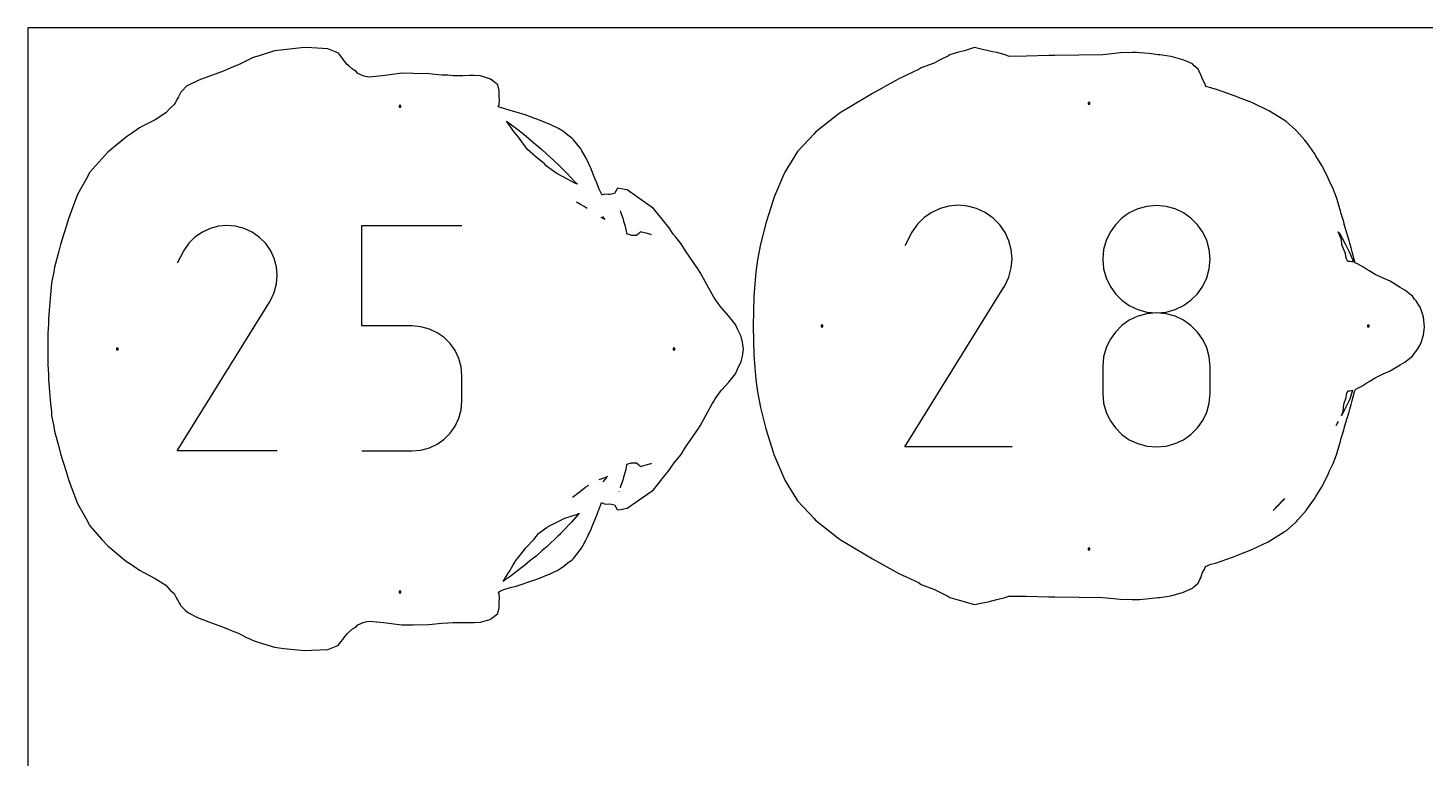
# Model space of a CAD drawing. Extents: x 0 to 90, y 0 to 90.
# Drawn here: x 0 to 46.66, y 65.61 to 90 of the extents above; entities that cross this region are included whole.
import ezdxf

# ---------------------------------------------------------------- set-up
doc = ezdxf.new("R2010")
doc.units = 0

msp = doc.modelspace()

# ---------------------------------------------------------------- linework, layer by layer
at = {"layer": 'annotation', "color": 1}
for p, q in [((18.459306, 84.101133), (18.321262, 84.17988)), ((18.576224, 84.032282), (18.459306, 84.101133)), ((18.674824, 83.964561), (18.576224, 84.032282)), ((30.760559, 84.046785), (30.465325, 83.967578)), ((31.065849, 84.07513), (30.760559, 84.046785)), ((31.374376, 84.050845), (31.065849, 84.07513)), ((31.679324, 83.972156), (31.374376, 84.050845)), ((37.365682, 84.036512), (37.062552, 83.953104)), ((37.687598, 84.065454), (37.365682, 84.036512)), ((38.009514, 84.036512), (37.687598, 84.065454)), ((37.687598, 84.065454), (37.687598, 84.065454)), ((38.312645, 83.953104), (38.009514, 84.036512)), ((19.236162, 83.618858), (19.148411, 83.668997)), ((19.188046, 83.696157), (19.208663, 83.669466)), ((19.208663, 83.669466), (19.230373, 83.64148)), ((19.230373, 83.64148), (19.264294, 83.603345)), ((19.264294, 83.603345), (19.236162, 83.618858)), ((19.80631, 83.847408), (19.792594, 83.888063)), ((19.878415, 83.635483), (19.80631, 83.847408)), ((19.884837, 83.613325), (19.878415, 83.635483)), ((19.906283, 83.538073), (19.884837, 83.613325)), ((19.953643, 83.361737), (19.906283, 83.538073)), ((29.932293, 83.663668), (29.70813, 83.442506)), ((30.186964, 83.839282), (29.932293, 83.663668)), ((30.465325, 83.967578), (30.186964, 83.839282)), ((31.973875, 83.837294), (31.679324, 83.972156)), ((32.237319, 83.650224), (31.973875, 83.837294)), ((31.973875, 83.837294), (31.973875, 83.837294)), ((32.457587, 83.42574), (32.237319, 83.650224)), ((36.533034, 83.643413), (36.31684, 83.427388)), ((36.783304, 83.820361), (36.533034, 83.643413)), ((37.062552, 83.953104), (36.783304, 83.820361)), ((38.591893, 83.820361), (38.312645, 83.953104)), ((38.842163, 83.643413), (38.591893, 83.820361)), ((39.058357, 83.427388), (38.842163, 83.643413)), ((5.825326, 83.180074), (5.587747, 83.016246)), ((6.085005, 83.29976), (5.825326, 83.180074)), ((6.360425, 83.37365), (6.085005, 83.29976)), ((6.645226, 83.400094), (6.360425, 83.37365)), ((6.933047, 83.377438), (6.645226, 83.400094)), ((7.217528, 83.304031), (6.933047, 83.377438)), ((7.492311, 83.17822), (7.217528, 83.304031)), ((7.738074, 83.003704), (7.492311, 83.17822)), ((7.492311, 83.17822), (7.492311, 83.17822)), ((11.150034, 80.046243), (11.150034, 83.400277)), ((11.150034, 83.400277), (14.495094, 83.400277)), ((19.97482, 83.282144), (19.953643, 83.361737)), ((20.004276, 83.150498), (19.97482, 83.282144)), ((20.009646, 83.126613), (20.004276, 83.150498)), ((20.011777, 83.118316), (20.009646, 83.126613)), ((20.012989, 83.112468), (20.011777, 83.118316)), ((20.077165, 83.094977), (20.012989, 83.112468)), ((20.135424, 83.078861), (20.077165, 83.094977)), ((20.16224, 83.070188), (20.135424, 83.078861)), ((20.290347, 83.068989), (20.16224, 83.070188)), ((20.326026, 83.067106), (20.290347, 83.068989)), ((20.39838, 83.135568), (20.326026, 83.067106)), ((20.455477, 83.191045), (20.39838, 83.135568)), ((20.495071, 83.182055), (20.455477, 83.191045)), ((20.650351, 83.139178), (20.495071, 83.182055)), ((20.774149, 83.106209), (20.650351, 83.139178)), ((20.824418, 83.088545), (20.774149, 83.106209)), ((20.827677, 83.086012), (20.824418, 83.088545)), ((29.521293, 83.177568), (29.285857, 82.725937)), ((29.70813, 83.442506), (29.521293, 83.177568)), ((32.63272, 83.170723), (32.457587, 83.42574)), ((32.76076, 82.892054), (32.63272, 83.170723)), ((36.139817, 83.177418), (36.007062, 82.898632)), ((36.31684, 83.427388), (36.139817, 83.177418)), ((39.23538, 83.177418), (39.058357, 83.427388)), ((39.368135, 82.898632), (39.23538, 83.177418)), ((5.378629, 82.809927), (5.204331, 82.56277)), ((5.587747, 83.016246), (5.378629, 82.809927)), ((7.943559, 82.794287), (7.738074, 83.003704)), ((8.106938, 82.556385), (7.943559, 82.794287)), ((32.839747, 82.596611), (32.76076, 82.892054)), ((32.867724, 82.291276), (32.839747, 82.596611)), ((35.923672, 82.596159), (35.894743, 82.27513)), ((36.007062, 82.898632), (35.923672, 82.596159)), ((39.451525, 82.596159), (39.368135, 82.898632)), ((39.480454, 82.27513), (39.451525, 82.596159)), ((5.204331, 82.56277), (4.984696, 82.141449)), ((8.226384, 82.296418), (8.106938, 82.556385)), ((8.300071, 82.020804), (8.226384, 82.296418)), ((32.842732, 81.982927), (32.867724, 82.291276)), ((35.894743, 82.27513), (35.894743, 82.27513)), ((35.894743, 82.27513), (35.923689, 81.952594)), ((39.451508, 81.952594), (39.480454, 82.27513)), ((39.480454, 82.27513), (39.480454, 82.27513)), ((8.32617, 81.735961), (8.300071, 82.020804)), ((8.302856, 81.448307), (8.32617, 81.735961)), ((32.626007, 81.384712), (32.762813, 81.678446)), ((32.762813, 81.678446), (32.842732, 81.982927)), ((35.923689, 81.952594), (36.007121, 81.648947)), ((39.368076, 81.648947), (39.451508, 81.952594)), ((8.2283, 81.16426), (8.302856, 81.448307)), ((29.280794, 76.001588), (32.594109, 81.3356)), ((32.594109, 81.3356), (32.59807, 81.340501)), ((32.594109, 81.3356), (32.594109, 81.3356)), ((32.59807, 81.340501), (32.601868, 81.345444)), ((32.601868, 81.345444), (32.605529, 81.35047)), ((32.605529, 81.35047), (32.609078, 81.355622)), ((32.609078, 81.355622), (32.612538, 81.36094)), ((32.612538, 81.36094), (32.615937, 81.366466)), ((32.615937, 81.366466), (32.619298, 81.372243)), ((32.619298, 81.372243), (32.622646, 81.378311)), ((32.622646, 81.378311), (32.626007, 81.384712)), ((32.626007, 81.384712), (32.626007, 81.384712)), ((36.007121, 81.648947), (36.13993, 81.369279)), ((36.13993, 81.369279), (36.317007, 81.118677)), ((39.05819, 81.118677), (39.235267, 81.369279)), ((39.235267, 81.369279), (39.368076, 81.648947)), ((4.979973, 75.868398), (8.070918, 80.844424)), ((8.070918, 80.844424), (8.074613, 80.848996)), ((8.070918, 80.844424), (8.070918, 80.844424)), ((8.074613, 80.848996), (8.078157, 80.853607)), ((8.078157, 80.853607), (8.081572, 80.858296)), ((8.081572, 80.858296), (8.084882, 80.863102)), ((8.084882, 80.863102), (8.088111, 80.868063)), ((8.088111, 80.868063), (8.091281, 80.873219)), ((8.091281, 80.873219), (8.094416, 80.878607)), ((8.094416, 80.878607), (8.09754, 80.884268)), ((8.09754, 80.884268), (8.100675, 80.89024)), ((8.100675, 80.89024), (8.2283, 81.16426)), ((8.100675, 80.89024), (8.100675, 80.89024)), ((36.317007, 81.118677), (36.533243, 80.902229)), ((36.533243, 80.902229), (36.783529, 80.725023)), ((36.783529, 80.725023), (37.062756, 80.592148)), ((38.312441, 80.592148), (38.591668, 80.725023)), ((38.591668, 80.725023), (38.841954, 80.902229)), ((38.841954, 80.902229), (39.05819, 81.118677)), ((37.062552, 80.367342), (36.783304, 80.234481)), ((37.365682, 80.450794), (37.062552, 80.367342)), ((37.062756, 80.592148), (37.365816, 80.508692)), ((37.687598, 80.479743), (37.365682, 80.450794)), ((37.365816, 80.508692), (37.687598, 80.479743)), ((37.687598, 80.479743), (38.009381, 80.508692)), ((38.009514, 80.450811), (37.687598, 80.479743)), ((37.687598, 80.479743), (37.687598, 80.479743)), ((37.687598, 80.479743), (37.687598, 80.479743)), ((38.009381, 80.508692), (38.312441, 80.592148)), ((38.312645, 80.367401), (38.009514, 80.450811)), ((38.591893, 80.234593), (38.312645, 80.367401)), ((12.822564, 80.046243), (11.150034, 80.046243)), ((13.122875, 80.019398), (12.822564, 80.046243)), ((13.405661, 79.941977), (13.122875, 80.019398)), ((13.666168, 79.818648), (13.405661, 79.941977)), ((13.899641, 79.654081), (13.666168, 79.818648)), ((36.31684, 79.840895), (36.139817, 79.590356)), ((36.533034, 80.057301), (36.31684, 79.840895)), ((36.783304, 80.234481), (36.533034, 80.057301)), ((38.842163, 80.057468), (38.591893, 80.234593)), ((39.058357, 79.841104), (38.842163, 80.057468)), ((39.23538, 79.590581), (39.058357, 79.841104)), ((14.101325, 79.452944), (13.899641, 79.654081)), ((14.266468, 79.219905), (14.101325, 79.452944)), ((36.139817, 79.590356), (36.007062, 79.310776)), ((39.368135, 79.31098), (39.23538, 79.590581)), ((14.390313, 78.959635), (14.266468, 79.219905)), ((14.468106, 78.676802), (14.390313, 78.959635)), ((35.923672, 79.007247), (35.894743, 78.684862)), ((36.007062, 79.310776), (35.923672, 79.007247)), ((39.451525, 79.00738), (39.368135, 79.31098)), ((39.480454, 78.684862), (39.451525, 79.00738)), ((14.495094, 78.376074), (14.468106, 78.676802)), ((35.894743, 78.684862), (35.894743, 77.791725)), ((39.480454, 77.791725), (39.480454, 78.684862)), ((39.480454, 78.684862), (39.480454, 78.684862)), ((14.495094, 77.542879), (14.495094, 78.376074)), ((14.495094, 78.376074), (14.495094, 78.376074)), ((14.468091, 77.242006), (14.495094, 77.542879)), ((35.894743, 77.791725), (35.894743, 77.791725)), ((35.894743, 77.791725), (35.923689, 77.469362)), ((35.923689, 77.469362), (36.007121, 77.166181)), ((39.368076, 77.166181), (39.451508, 77.469362)), ((39.451508, 77.469362), (39.480454, 77.791725)), ((14.390258, 76.958782), (14.468091, 77.242006)), ((36.007121, 77.166181), (36.13993, 76.887186)), ((39.235267, 76.887186), (39.368076, 77.166181)), ((14.10117, 76.464237), (14.266363, 76.697946)), ((14.266363, 76.697946), (14.390258, 76.958782)), ((36.13993, 76.887186), (36.317007, 76.637383)), ((36.317007, 76.637383), (36.533243, 76.421775)), ((38.841954, 76.421775), (39.05819, 76.637383)), ((39.05819, 76.637383), (39.235267, 76.887186)), ((13.40547, 75.973262), (13.665958, 76.097156)), ((13.665958, 76.097156), (13.899446, 76.262394)), ((13.899446, 76.262394), (14.10117, 76.464237)), ((36.533243, 76.421775), (36.783529, 76.245369)), ((36.783529, 76.245369), (37.062756, 76.113167)), ((37.062756, 76.113167), (37.365816, 76.030176)), ((38.009381, 76.030176), (38.312441, 76.113167)), ((38.312441, 76.113167), (38.591668, 76.245369)), ((38.591668, 76.245369), (38.841954, 76.421775)), ((8.325033, 75.868398), (4.979973, 75.868398)), ((11.150034, 75.86846), (12.822564, 75.86846)), ((12.822564, 75.86846), (13.12275, 75.89545)), ((12.822564, 75.86846), (12.822564, 75.86846)), ((13.12275, 75.89545), (13.40547, 75.973262)), ((32.866506, 76.001588), (29.280794, 76.001588)), ((37.365816, 76.030176), (37.687598, 76.001401)), ((37.687598, 76.001401), (38.009381, 76.030176)), ((37.687598, 76.001401), (37.687598, 76.001401)), ((19.906215, 75.004037), (19.953665, 75.18059)), ((19.953665, 75.18059), (19.97492, 75.26049)), ((19.97492, 75.26049), (20.004097, 75.391057)), ((20.004097, 75.391057), (20.011244, 75.423314)), ((20.011244, 75.423314), (20.012709, 75.429794)), ((20.012709, 75.429794), (20.032642, 75.435473)), ((20.032642, 75.435473), (20.076712, 75.447503)), ((20.076712, 75.447503), (20.136593, 75.46417)), ((20.136593, 75.46417), (20.162031, 75.472095)), ((20.162031, 75.472095), (20.195488, 75.473842)), ((20.195488, 75.473842), (20.325863, 75.475233)), ((20.325863, 75.475233), (20.398146, 75.406854)), ((20.398146, 75.406854), (20.45538, 75.351285)), ((20.45538, 75.351285), (20.495046, 75.360282)), ((20.495046, 75.360282), (20.650711, 75.403235)), ((20.650711, 75.403235), (20.774269, 75.436094)), ((20.774269, 75.436094), (20.824338, 75.453719)), ((20.824338, 75.453719), (20.827719, 75.456345)), ((18.514912, 74.564973), (18.632452, 74.664813)), ((18.632452, 74.664813), (18.729407, 74.725632)), ((19.082866, 74.90962), (19.301521, 74.991678)), ((19.306137, 74.968052), (19.198306, 74.832977)), ((19.301521, 74.991678), (19.310953, 74.994765)), ((19.314753, 74.978766), (19.306137, 74.968052)), ((19.310953, 74.994765), (19.355074, 75.030741)), ((19.32321, 74.989573), (19.314753, 74.978766)), ((19.355074, 75.030741), (19.32321, 74.989573)), ((19.788301, 74.641476), (19.806414, 74.695249)), ((19.806414, 74.695249), (19.878485, 74.907038)), ((19.878485, 74.907038), (19.884872, 74.929107)), ((19.884872, 74.929107), (19.906215, 75.004037)), ((18.187798, 74.322788), (18.218679, 74.34541)), ((18.218679, 74.34541), (18.514912, 74.564973)), ((19.742816, 74.51732), (19.745092, 74.522886))]:
    msp.add_line(p, q, dxfattribs=at)
at = {"layer": 'boundary', "color": 5}
for p, q in [((8.230746, 89.232978), (7.718222, 89.071535)), ((8.545998, 89.268094), (8.230746, 89.232978)), ((9.222954, 89.34125), (8.545998, 89.268094)), ((9.481176, 89.334076), (9.222954, 89.34125)), ((10.020696, 89.302356), (9.481176, 89.334076)), ((10.29445, 89.193349), (10.020696, 89.302356)), ((10.368417, 89.159899), (10.29445, 89.193349)), ((10.40773, 89.109316), (10.368417, 89.159899)), ((31.080954, 89.190026), (30.786667, 89.10255)), ((31.281265, 89.239849), (31.080954, 89.190026)), ((31.616076, 89.34125), (31.281265, 89.239849)), ((31.88168, 89.279529), (31.616076, 89.34125)), ((32.217767, 89.204185), (31.88168, 89.279529)), ((32.35621, 89.175285), (32.217767, 89.204185)), ((32.635451, 89.103762), (32.35621, 89.175285)), ((36.49188, 89.164834), (35.893406, 89.103814)), ((36.880029, 89.174108), (36.49188, 89.164834)), ((37.028395, 89.175733), (36.880029, 89.174108)), ((37.120324, 89.173497), (37.028395, 89.175733)), ((37.441961, 89.141639), (37.120324, 89.173497)), ((37.751649, 89.106782), (37.441961, 89.141639)), ((6.881156, 88.707034), (6.550298, 88.570907)), ((7.026665, 88.765796), (6.881156, 88.707034)), ((7.276597, 88.891185), (7.026665, 88.765796)), ((7.433414, 88.966245), (7.276597, 88.891185)), ((7.521826, 89.007415), (7.433414, 88.966245)), ((7.718222, 89.071535), (7.521826, 89.007415)), ((10.512691, 88.969842), (10.40773, 89.109316)), ((10.565251, 88.902372), (10.512691, 88.969842)), ((10.657887, 88.779624), (10.565251, 88.902372)), ((10.72756, 88.721018), (10.657887, 88.779624)), ((10.834187, 88.617587), (10.72756, 88.721018)), ((29.832801, 88.666123), (29.766043, 88.62233)), ((30.109887, 88.77209), (29.832801, 88.666123)), ((30.282844, 88.833385), (30.109887, 88.77209)), ((30.442837, 88.920264), (30.282844, 88.833385)), ((30.740917, 89.072648), (30.442837, 88.920264)), ((30.786667, 89.10255), (30.740917, 89.072648)), ((32.769687, 89.047217), (32.635451, 89.103762)), ((33.349979, 89.061687), (32.769687, 89.047217)), ((34.095142, 89.080573), (33.349979, 89.061687)), ((34.198811, 89.08345), (34.095142, 89.080573)), ((34.291308, 89.082941), (34.198811, 89.08345)), ((35.893406, 89.103814), (34.291308, 89.082941)), ((37.802974, 89.103499), (37.751649, 89.106782)), ((37.876027, 89.093128), (37.802974, 89.103499)), ((38.164868, 89.045363), (37.876027, 89.093128)), ((38.253335, 89.02359), (38.164868, 89.045363)), ((38.574721, 88.935103), (38.253335, 89.02359)), ((38.660015, 88.896899), (38.574721, 88.935103)), ((38.88827, 88.797519), (38.660015, 88.896899)), ((38.94594, 88.73886), (38.88827, 88.797519)), ((39.077024, 88.621355), (38.94594, 88.73886)), ((5.702756, 88.251939), (5.360462, 88.08267)), ((6.093415, 88.400275), (5.702756, 88.251939)), ((6.16798, 88.427354), (6.093415, 88.400275)), ((6.550298, 88.570907), (6.16798, 88.427354)), ((10.94873, 88.558055), (10.834187, 88.617587)), ((11.019171, 88.478868), (10.94873, 88.558055)), ((11.19167, 88.403626), (11.019171, 88.478868)), ((11.278916, 88.38044), (11.19167, 88.403626)), ((11.410597, 88.359667), (11.278916, 88.38044)), ((11.926151, 88.410971), (11.410597, 88.359667)), ((12.487663, 88.48746), (11.926151, 88.410971)), ((12.869066, 88.47814), (12.487663, 88.48746)), ((13.39039, 88.468347), (12.869066, 88.47814)), ((13.82361, 88.425688), (13.39039, 88.468347)), ((14.026889, 88.417116), (13.82361, 88.425688)), ((14.205842, 88.402421), (14.026889, 88.417116)), ((14.452232, 88.399945), (14.205842, 88.402421)), ((14.520517, 88.403084), (14.452232, 88.399945)), ((14.748585, 88.409258), (14.520517, 88.403084)), ((14.903425, 88.407233), (14.748585, 88.409258)), ((15.10951, 88.397202), (14.903425, 88.407233)), ((15.446816, 88.292954), (15.10951, 88.397202)), ((15.524792, 88.232537), (15.446816, 88.292954)), ((15.690241, 88.103331), (15.524792, 88.232537)), ((28.984314, 88.245851), (28.201299, 87.808528)), ((29.059168, 88.291161), (28.984314, 88.245851)), ((29.766043, 88.62233), (29.059168, 88.291161)), ((39.139923, 88.500335), (39.077024, 88.621355)), ((39.182357, 88.411389), (39.139923, 88.500335)), ((39.224704, 88.284324), (39.182357, 88.411389)), ((39.312315, 88.119288), (39.224704, 88.284324)), ((5.107095, 87.851926), (5.026311, 87.696994)), ((5.149457, 87.893802), (5.107095, 87.851926)), ((5.300506, 88.051362), (5.149457, 87.893802)), ((5.360462, 88.08267), (5.300506, 88.051362)), ((15.737157, 87.909716), (15.690241, 88.103331)), ((15.743019, 87.704861), (15.737157, 87.909716)), ((28.201299, 87.808528), (27.352528, 87.301476)), ((39.340164, 88.040995), (39.312315, 88.119288)), ((39.50945, 87.995104), (39.340164, 88.040995)), ((39.605048, 87.969298), (39.50945, 87.995104)), ((39.663015, 87.952131), (39.605048, 87.969298)), ((40.265078, 87.744993), (39.663015, 87.952131)), ((40.513612, 87.647413), (40.265078, 87.744993)), ((4.749429, 87.318955), (4.604974, 87.160579)), ((4.885353, 87.437805), (4.749429, 87.318955)), ((4.921343, 87.500996), (4.885353, 87.437805)), ((4.996647, 87.644732), (4.921343, 87.500996)), ((5.026311, 87.696994), (4.996647, 87.644732)), ((15.703812, 87.365839), (15.737936, 87.446719)), ((15.779122, 87.342078), (15.703812, 87.365839)), ((15.737936, 87.446719), (15.747166, 87.580212)), ((15.747166, 87.580212), (15.743019, 87.704861)), ((15.930765, 87.294364), (15.779122, 87.342078)), ((16.104772, 87.244724), (15.930765, 87.294364)), ((27.352528, 87.301476), (27.163911, 87.188127)), ((40.869903, 87.504483), (40.513612, 87.647413)), ((41.460733, 87.221166), (40.869903, 87.504483)), ((4.251232, 86.934977), (3.845578, 86.724699)), ((4.604974, 87.160579), (4.251232, 86.934977)), ((16.185947, 87.221285), (16.104772, 87.244724)), ((16.305551, 87.18608), (16.185947, 87.221285)), ((16.60218, 87.092691), (16.305551, 87.18608)), ((16.90042, 86.990946), (16.60218, 87.092691)), ((17.032674, 86.946281), (16.90042, 86.990946)), ((17.461495, 86.76682), (17.032674, 86.946281)), ((27.048476, 87.106982), (26.305959, 86.520235)), ((27.095981, 87.14648), (27.048476, 87.106982)), ((27.163911, 87.188127), (27.095981, 87.14648)), ((41.958387, 86.914744), (41.460733, 87.221166)), ((42.019897, 86.875111), (41.958387, 86.914744)), ((42.329313, 86.597236), (42.019897, 86.875111)), ((3.287794, 86.363339), (3.097187, 86.2074)), ((3.46164, 86.469972), (3.287794, 86.363339)), ((3.729696, 86.660504), (3.46164, 86.469972)), ((3.845578, 86.724699), (3.729696, 86.660504)), ((17.721577, 86.639616), (17.461495, 86.76682)), ((17.861861, 86.55078), (17.721577, 86.639616)), ((18.075069, 86.384758), (17.861861, 86.55078)), ((18.17838, 86.308543), (18.075069, 86.384758)), ((26.255265, 86.464332), (25.702286, 85.873932)), ((26.305959, 86.520235), (26.255265, 86.464332)), ((42.37413, 86.556542), (42.329313, 86.597236)), ((42.644421, 86.251382), (42.37413, 86.556542)), ((3.097187, 86.2074), (2.666283, 85.844737)), ((18.223096, 86.266135), (18.17838, 86.308543)), ((18.462029, 85.961158), (18.223096, 86.266135)), ((18.496297, 85.89976), (18.462029, 85.961158)), ((18.527657, 85.843983), (18.496297, 85.89976)), ((25.702286, 85.873932), (25.280082, 85.183459)), ((42.690013, 86.197933), (42.644421, 86.251382)), ((42.733546, 86.13427), (42.690013, 86.197933)), ((42.968377, 85.810033), (42.733546, 86.13427)), ((2.471616, 85.626981), (2.065223, 85.179773)), ((2.666283, 85.844737), (2.471616, 85.626981)), ((18.64056, 85.645469), (18.527657, 85.843983)), ((18.808053, 85.290673), (18.64056, 85.645469)), ((43.013408, 85.730771), (42.968377, 85.810033)), ((43.214706, 85.402721), (43.013408, 85.730771)), ((43.378188, 85.08287), (43.214706, 85.402721)), ((1.944035, 84.946523), (1.656871, 84.432733)), ((2.065223, 85.179773), (1.944035, 84.946523)), ((18.89346, 85.085781), (18.808053, 85.290673)), ((18.948921, 84.947294), (18.89346, 85.085781)), ((18.998538, 84.821091), (18.948921, 84.947294)), ((25.251603, 85.132449), (24.932395, 84.379483)), ((25.280082, 85.183459), (25.251603, 85.132449)), ((43.427135, 84.984728), (43.378188, 85.08287)), ((43.462067, 84.898947), (43.427135, 84.984728)), ((19.056793, 84.665845), (18.998538, 84.821091)), ((19.076277, 84.613537), (19.056793, 84.665845)), ((19.17519, 84.409721), (19.076277, 84.613537)), ((19.591734, 84.470297), (19.431935, 84.43615)), ((19.686433, 84.644857), (19.591734, 84.470297)), ((19.92941, 84.606137), (19.686433, 84.644857)), ((20.015107, 84.587455), (19.92941, 84.606137)), ((20.701967, 84.101037), (20.015107, 84.587455)), ((43.592067, 84.629636), (43.462067, 84.898947)), ((43.703149, 84.339955), (43.592067, 84.629636)), ((1.656871, 84.432733), (1.442669, 83.868012)), ((19.257298, 84.445842), (19.17519, 84.409721)), ((19.373325, 84.439425), (19.257298, 84.445842)), ((19.431935, 84.43615), (19.373325, 84.439425)), ((20.891514, 83.972575), (20.701967, 84.101037)), ((24.899055, 84.283633), (24.653537, 83.510681)), ((24.932395, 84.379483), (24.899055, 84.283633)), ((43.726029, 84.263476), (43.703149, 84.339955)), ((43.81731, 83.959917), (43.726029, 84.263476)), ((1.359186, 83.623036), (1.278514, 83.361371)), ((1.442669, 83.868012), (1.359186, 83.623036)), ((21.222054, 83.550428), (20.891514, 83.972575)), ((21.413254, 83.319741), (21.222054, 83.550428)), ((43.833814, 83.891443), (43.81731, 83.959917)), ((43.850291, 83.820604), (43.833814, 83.891443)), ((43.942676, 83.517524), (43.850291, 83.820604)), ((1.278514, 83.361371), (1.09085, 82.77047)), ((21.548156, 83.115853), (21.413254, 83.319741)), ((21.633975, 83.007016), (21.548156, 83.115853)), ((24.653537, 83.510681), (24.470626, 82.780865)), ((43.95982, 83.442547), (43.942676, 83.517524)), ((44.052755, 83.146004), (43.95982, 83.442547)), ((44.070385, 83.081278), (44.052755, 83.146004)), ((44.127807, 82.902), (44.070385, 83.081278)), ((1.09085, 82.77047), (1.029054, 82.538578)), ((21.811938, 82.792705), (21.633975, 83.007016)), ((21.965014, 82.550119), (21.811938, 82.792705)), ((24.470626, 82.780865), (24.36743, 82.256681)), ((44.151527, 82.812472), (44.127807, 82.902)), ((44.190555, 82.654097), (44.151527, 82.812472)), ((44.2257, 82.521297), (44.190555, 82.654097)), ((1.029054, 82.538578), (0.88931, 82.013163)), ((22.391853, 81.92272), (21.965014, 82.550119)), ((24.36743, 82.256681), (24.312368, 81.844434)), ((44.259068, 82.401048), (44.2257, 82.521297)), ((44.283123, 82.313888), (44.259068, 82.401048)), ((44.330843, 82.145346), (44.283123, 82.313888)), ((44.381865, 82.127116), (44.330843, 82.145346)), ((44.505082, 82.064192), (44.381865, 82.127116)), ((0.861952, 81.855197), (0.791892, 81.489297)), ((0.88931, 82.013163), (0.861952, 81.855197)), ((22.446582, 81.829668), (22.391853, 81.92272)), ((22.850911, 81.10103), (22.446582, 81.829668)), ((24.312368, 81.844434), (24.273809, 81.450356)), ((44.585183, 82.021451), (44.505082, 82.064192)), ((44.71227, 81.935215), (44.585183, 82.021451)), ((44.797567, 81.88334), (44.71227, 81.935215)), ((44.991751, 81.76755), (44.797567, 81.88334)), ((45.260988, 81.637672), (44.991751, 81.76755)), ((0.760513, 81.208951), (0.750903, 81.087026)), ((0.791892, 81.489297), (0.760513, 81.208951)), ((24.273809, 81.450356), (24.247207, 81.03325)), ((45.492262, 81.535067), (45.260988, 81.637672)), ((45.825085, 81.333068), (45.492262, 81.535067)), ((45.985043, 81.242773), (45.825085, 81.333068)), ((46.043441, 81.200644), (45.985043, 81.242773)), ((46.194658, 81.077047), (46.043441, 81.200644)), ((0.742012, 80.964298), (0.718432, 80.694285)), ((0.750903, 81.087026), (0.742012, 80.964298)), ((22.897285, 81.028733), (22.850911, 81.10103)), ((22.95398, 80.93774), (22.897285, 81.028733)), ((23.123205, 80.702831), (22.95398, 80.93774)), ((24.247207, 81.03325), (24.228022, 80.551953)), ((46.23778, 81.03822), (46.194658, 81.077047)), ((46.309943, 80.93765), (46.23778, 81.03822)), ((46.359733, 80.880714), (46.309943, 80.93765)), ((46.428805, 80.773971), (46.359733, 80.880714)), ((46.495396, 80.666795), (46.428805, 80.773971)), ((0.692021, 80.273886), (0.683703, 80.114382)), ((0.709969, 80.559086), (0.692021, 80.273886)), ((0.718432, 80.694285), (0.709969, 80.559086)), ((23.177265, 80.637315), (23.123205, 80.702831)), ((23.411551, 80.375517), (23.177265, 80.637315)), ((23.636127, 80.097031), (23.411551, 80.375517)), ((24.228022, 80.551953), (24.220277, 80.038558)), ((46.533476, 80.587148), (46.495396, 80.666795)), ((46.590975, 80.410885), (46.533476, 80.587148)), ((46.606195, 80.339141), (46.590975, 80.410885)), ((46.642793, 80.020286), (46.606195, 80.339141)), ((0.683703, 80.114382), (0.669251, 79.788743)), ((23.700744, 79.938855), (23.636127, 80.097031)), ((23.824233, 79.687062), (23.700744, 79.938855)), ((24.220277, 80.038558), (24.227354, 79.560524)), ((46.606226, 79.73805), (46.642793, 80.020286)), ((0.665096, 79.615566), (0.65875, 79.271184)), ((0.669251, 79.788743), (0.665096, 79.615566)), ((23.860098, 79.503145), (23.824233, 79.687062)), ((23.902777, 79.271192), (23.860098, 79.503145)), ((24.227354, 79.560524), (24.245758, 79.075841)), ((46.428894, 79.303215), (46.495467, 79.410399)), ((46.495467, 79.410399), (46.533532, 79.490046)), ((46.533532, 79.490046), (46.591019, 79.666351)), ((46.591019, 79.666351), (46.606226, 79.73805)), ((0.65875, 79.271184), (0.665095, 78.926811)), ((0.665095, 78.926811), (0.669248, 78.753634)), ((23.824259, 78.855318), (23.860115, 79.039244)), ((23.860115, 79.039244), (23.902777, 79.271192)), ((24.245758, 79.075841), (24.27213, 78.65292)), ((45.985129, 78.834324), (46.043499, 78.876441)), ((46.043499, 78.876441), (46.194776, 79.000107)), ((46.194776, 79.000107), (46.237862, 79.038915)), ((46.237862, 79.038915), (46.31005, 79.139542)), ((46.31005, 79.139542), (46.359807, 79.196447)), ((46.359807, 79.196447), (46.428894, 79.303215)), ((0.669248, 78.753634), (0.683699, 78.428008)), ((0.683699, 78.428008), (0.692017, 78.2685)), ((23.411598, 78.166842), (23.636174, 78.445339)), ((23.636174, 78.445339), (23.700787, 78.603524)), ((23.700787, 78.603524), (23.824259, 78.855318)), ((24.27213, 78.65292), (24.310315, 78.255802)), ((44.991827, 78.309543), (45.261183, 78.439464)), ((45.261183, 78.439464), (45.492307, 78.541997)), ((45.492307, 78.541997), (45.825342, 78.744126)), ((45.825342, 78.744126), (45.985129, 78.834324)), ((0.692017, 78.2685), (0.709961, 77.983308)), ((0.709961, 77.983308), (0.718424, 77.84811)), ((23.177334, 77.905075), (23.411598, 78.166842)), ((24.310315, 78.255802), (24.364837, 77.843337)), ((44.313956, 77.888135), (44.381873, 77.949931)), ((44.381873, 77.949931), (44.505132, 78.012891)), ((44.505132, 78.012891), (44.58541, 78.055723)), ((44.58541, 78.055723), (44.712402, 78.141906)), ((44.712402, 78.141906), (44.7978, 78.193842)), ((44.7978, 78.193842), (44.991827, 78.309543)), ((0.718424, 77.84811), (0.742002, 77.578099)), ((0.742002, 77.578099), (0.750894, 77.45537)), ((22.85096, 77.441336), (22.897332, 77.513626)), ((22.897332, 77.513626), (22.954025, 77.604616)), ((22.954025, 77.604616), (23.123275, 77.839553)), ((23.123275, 77.839553), (23.177334, 77.905075)), ((24.364837, 77.843337), (24.465054, 77.325208)), ((44.190594, 77.423065), (44.225676, 77.555633)), ((44.225676, 77.555633), (44.2591, 77.676101)), ((44.2591, 77.676101), (44.313956, 77.888135)), ((0.750894, 77.45537), (0.782282, 77.174514)), ((0.782282, 77.174514), (0.791881, 77.053081)), ((0.791881, 77.053081), (0.861941, 76.687158)), ((22.446605, 76.712662), (22.85096, 77.441336)), ((24.465054, 77.325208), (24.642603, 76.607459)), ((44.052784, 76.931176), (44.070461, 76.99607)), ((44.070461, 76.99607), (44.127843, 77.175219)), ((44.127843, 77.175219), (44.151592, 77.264857)), ((44.151592, 77.264857), (44.190594, 77.423065)), ((0.861941, 76.687158), (0.889298, 76.529185)), ((0.889298, 76.529185), (1.029037, 76.003774)), ((21.965057, 75.992233), (22.391896, 76.619644)), ((22.391896, 76.619644), (22.446605, 76.712662)), ((24.642603, 76.607459), (24.899032, 75.793479)), ((43.850349, 76.256719), (43.94269, 76.559622)), ((43.94269, 76.559622), (43.959896, 76.634858)), ((43.959896, 76.634858), (44.052784, 76.931176)), ((43.726037, 75.813641), (43.817274, 76.117014)), ((43.817274, 76.117014), (43.833825, 76.185681)), ((43.833825, 76.185681), (43.850349, 76.256719)), ((1.029037, 76.003774), (1.090834, 75.771875)), ((1.090834, 75.771875), (1.278498, 75.180974)), ((21.634019, 75.535339), (21.811982, 75.74965)), ((21.811982, 75.74965), (21.965057, 75.992233)), ((24.899032, 75.793479), (24.914527, 75.744676)), ((24.914527, 75.744676), (25.251587, 74.944629)), ((43.592095, 75.447497), (43.703119, 75.737035)), ((43.703119, 75.737035), (43.726037, 75.813641)), ((1.278498, 75.180974), (1.359172, 74.919299)), ((21.22209, 74.991924), (21.413307, 75.222631)), ((21.413307, 75.222631), (21.548201, 75.426509)), ((21.548201, 75.426509), (21.634019, 75.535339)), ((43.427165, 75.092404), (43.462128, 75.178271)), ((43.462128, 75.178271), (43.592095, 75.447497)), ((1.359172, 74.919299), (1.442655, 74.674318)), ((1.442655, 74.674318), (1.656855, 74.109599)), ((20.891515, 74.569725), (21.22209, 74.991924)), ((25.251587, 74.944629), (25.28008, 74.893593)), ((25.28008, 74.893593), (25.702266, 74.20314)), ((43.013529, 74.3465), (43.21473, 74.674414)), ((43.21473, 74.674414), (43.378168, 74.994165)), ((43.378168, 74.994165), (43.427165, 75.092404)), ((20.014992, 73.954801), (20.701992, 74.441288)), ((20.701992, 74.441288), (20.891515, 74.569725)), ((25.702266, 74.20314), (26.255225, 73.612754)), ((42.73367, 73.942976), (42.968417, 74.267096)), ((42.968417, 74.267096), (43.013529, 74.3465)), ((1.656855, 74.109599), (1.94401, 73.595811)), ((18.99862, 73.721427), (19.05649, 73.875768)), ((19.05649, 73.875768), (19.076267, 73.929061)), ((19.076267, 73.929061), (19.154371, 74.141949)), ((19.154371, 74.141949), (19.204461, 74.119148)), ((19.204461, 74.119148), (19.274959, 74.094584)), ((19.274959, 74.094584), (19.431661, 74.106187)), ((19.431661, 74.106187), (19.591557, 74.072134)), ((19.591557, 74.072134), (19.674382, 73.916947)), ((19.674382, 73.916947), (19.729705, 73.906602)), ((19.729705, 73.906602), (20.014992, 73.954801)), ((42.415715, 73.569215), (42.690058, 73.879194)), ((42.690058, 73.879194), (42.73367, 73.942976)), ((1.94401, 73.595811), (2.065197, 73.362559)), ((2.065197, 73.362559), (2.471578, 72.915355)), ((18.808021, 73.251565), (18.837628, 73.320767)), ((18.837628, 73.320767), (18.893679, 73.457071)), ((18.893679, 73.457071), (18.948945, 73.595069)), ((18.948945, 73.595069), (18.99862, 73.721427)), ((26.255225, 73.612754), (26.305933, 73.556834)), ((26.305933, 73.556834), (27.048439, 72.970088)), ((42.019945, 73.201987), (42.32928, 73.479816)), ((42.32928, 73.479816), (42.374166, 73.520573)), ((42.374166, 73.520573), (42.415715, 73.569215)), ((2.471578, 72.915355), (2.666248, 72.697591)), ((18.527623, 72.698218), (18.633928, 72.883349)), ((18.633928, 72.883349), (18.676442, 72.971964)), ((18.676442, 72.971964), (18.715518, 73.052716)), ((18.715518, 73.052716), (18.739148, 73.106777)), ((18.739148, 73.106777), (18.808021, 73.251565)), ((27.048439, 72.970088), (27.09595, 72.930584)), ((27.09595, 72.930584), (27.163887, 72.888933)), ((27.163887, 72.888933), (27.352533, 72.775567)), ((40.849904, 72.565175), (41.420081, 72.83688)), ((41.420081, 72.83688), (41.958253, 73.162236)), ((41.958253, 73.162236), (42.019945, 73.201987)), ((2.666248, 72.697591), (3.097149, 72.334924)), ((3.097149, 72.334924), (3.287752, 72.178985)), ((18.223132, 72.276166), (18.443022, 72.561261)), ((18.443022, 72.561261), (18.483899, 72.616599)), ((18.483899, 72.616599), (18.527623, 72.698218)), ((27.352533, 72.775567), (28.201276, 72.268532)), ((40.234406, 72.3199), (40.507191, 72.427077)), ((40.507191, 72.427077), (40.849904, 72.565175)), ((3.287752, 72.178985), (3.461591, 72.072354)), ((3.461591, 72.072354), (3.729644, 71.881822)), ((3.729644, 71.881822), (3.845525, 71.817627)), ((17.462049, 71.775728), (17.721517, 71.902649)), ((17.721517, 71.902649), (17.862478, 71.991936)), ((17.862478, 71.991936), (18.076825, 72.158896)), ((18.076825, 72.158896), (18.178942, 72.234253)), ((18.178942, 72.234253), (18.223132, 72.276166)), ((28.201276, 72.268532), (28.984188, 71.831265)), ((39.220969, 71.787499), (39.290739, 71.916388)), ((39.290739, 71.916388), (39.323507, 72.004839)), ((39.323507, 72.004839), (39.508372, 72.08166)), ((39.508372, 72.08166), (39.60524, 72.107815)), ((39.60524, 72.107815), (39.663122, 72.124993)), ((39.663122, 72.124993), (40.234406, 72.3199)), ((3.845525, 71.817627), (4.251181, 71.607351)), ((4.251181, 71.607351), (4.604914, 71.38176)), ((16.30554, 71.356214), (16.900924, 71.551517)), ((16.900924, 71.551517), (17.032624, 71.595998)), ((17.032624, 71.595998), (17.462049, 71.775728)), ((28.984188, 71.831265), (29.059128, 71.785904)), ((29.059128, 71.785904), (29.737601, 71.474054)), ((29.737601, 71.474054), (29.832795, 71.410912)), ((29.832795, 71.410912), (30.282196, 71.243939)), ((38.946085, 71.338322), (39.077176, 71.455884)), ((39.077176, 71.455884), (39.140066, 71.57699)), ((39.140066, 71.57699), (39.170489, 71.631939)), ((39.170489, 71.631939), (39.220969, 71.787499)), ((4.604914, 71.38176), (4.74935, 71.223429)), ((4.74935, 71.223429), (4.885272, 71.104598)), ((4.885272, 71.104598), (4.963976, 70.955131)), ((4.963976, 70.955131), (4.996573, 70.897703)), ((15.717115, 71.154592), (15.779216, 71.200456)), ((15.742715, 71.080513), (15.717115, 71.154592)), ((15.740546, 70.807753), (15.747167, 70.962372)), ((15.747167, 70.962372), (15.742715, 71.080513)), ((15.779216, 71.200456), (15.930641, 71.248036)), ((15.930641, 71.248036), (16.008036, 71.270021)), ((16.008036, 71.270021), (16.16464, 71.314753)), ((16.16464, 71.314753), (16.30554, 71.356214)), ((30.282196, 71.243939), (30.658327, 71.05026)), ((30.658327, 71.05026), (30.718346, 71.0184)), ((30.718346, 71.0184), (30.786678, 70.974449)), ((30.786678, 70.974449), (31.025855, 70.903822)), ((32.356728, 70.901867), (32.635233, 70.973224)), ((32.635233, 70.973224), (32.753883, 71.021301)), ((32.753883, 71.021301), (33.348751, 71.015387)), ((33.348751, 71.015387), (34.094759, 70.996479)), ((34.094759, 70.996479), (34.198805, 70.993592)), ((34.198805, 70.993592), (34.291583, 70.994103)), ((34.291583, 70.994103), (35.893344, 70.973235)), ((35.893344, 70.973235), (36.491919, 70.912205)), ((37.120431, 70.903556), (37.442031, 70.935409)), ((37.442031, 70.935409), (37.751654, 70.970262)), ((37.751654, 70.970262), (37.80302, 70.973549)), ((37.80302, 70.973549), (37.876104, 70.983926)), ((37.876104, 70.983926), (38.164945, 71.031696)), ((38.164945, 71.031696), (38.514679, 71.123378)), ((38.514679, 71.123378), (38.574815, 71.14197)), ((38.574815, 71.14197), (38.660106, 71.180183)), ((38.660106, 71.180183), (38.888394, 71.27961)), ((38.888394, 71.27961), (38.946085, 71.338322)), ((4.996573, 70.897703), (5.081468, 70.735661)), ((5.081468, 70.735661), (5.107009, 70.690487)), ((5.107009, 70.690487), (5.268683, 70.522408)), ((5.268683, 70.522408), (5.360372, 70.459689)), ((5.360372, 70.459689), (5.658098, 70.309722)), ((15.690362, 70.43912), (15.738399, 70.622345)), ((15.738399, 70.622345), (15.740546, 70.807753)), ((31.025855, 70.903822), (31.616065, 70.735731)), ((31.616065, 70.735731), (31.882167, 70.797608)), ((31.882167, 70.797608), (32.069303, 70.832749)), ((32.069303, 70.832749), (32.356728, 70.901867)), ((36.491919, 70.912205), (36.879914, 70.902941)), ((36.879914, 70.902941), (37.028405, 70.901317)), ((37.028405, 70.901317), (37.120431, 70.903556)), ((5.658098, 70.309722), (6.093347, 70.142043)), ((6.093347, 70.142043), (6.167826, 70.114995)), ((6.167826, 70.114995), (6.550207, 69.97142)), ((10.948907, 69.984367), (11.019339, 70.063508)), ((11.019339, 70.063508), (11.191879, 70.138742)), ((11.191879, 70.138742), (11.278949, 70.161864)), ((11.278949, 70.161864), (11.410701, 70.182624)), ((11.410701, 70.182624), (11.876689, 70.134928)), ((11.876689, 70.134928), (12.487654, 70.054834)), ((12.487654, 70.054834), (12.8691, 70.064156)), ((12.8691, 70.064156), (13.390446, 70.07395)), ((13.390446, 70.07395), (13.82364, 70.116611)), ((13.82364, 70.116611), (14.026794, 70.125175)), ((14.026794, 70.125175), (14.205784, 70.139875)), ((14.205784, 70.139875), (14.433271, 70.141052)), ((14.433271, 70.141052), (14.520548, 70.139207)), ((14.520548, 70.139207), (14.748541, 70.133034)), ((14.748541, 70.133034), (14.90338, 70.135059)), ((14.90338, 70.135059), (15.109579, 70.145102)), ((15.109579, 70.145102), (15.421629, 70.242673)), ((15.421629, 70.242673), (15.524798, 70.309762)), ((15.524798, 70.309762), (15.690362, 70.43912)), ((6.550207, 69.97142), (6.881118, 69.835275)), ((6.881118, 69.835275), (7.02659, 69.776529)), ((7.02659, 69.776529), (7.276337, 69.651233)), ((7.276337, 69.651233), (7.433306, 69.5761)), ((7.433306, 69.5761), (7.521801, 69.534892)), ((7.521801, 69.534892), (7.718337, 69.470726)), ((10.407832, 69.433075), (10.512793, 69.572584)), ((10.512793, 69.572584), (10.56537, 69.640066)), ((10.56537, 69.640066), (10.657995, 69.7628)), ((10.657995, 69.7628), (10.727682, 69.821395)), ((10.727682, 69.821395), (10.834311, 69.924825)), ((10.834311, 69.924825), (10.948907, 69.984367)), ((7.718337, 69.470726), (8.230738, 69.309319)), ((8.230738, 69.309319), (8.545959, 69.274207)), ((8.545959, 69.274207), (9.222994, 69.201039)), ((9.222994, 69.201039), (9.480901, 69.208206)), ((9.480901, 69.208206), (10.020732, 69.239947)), ((10.020732, 69.239947), (10.29451, 69.348993)), ((10.29451, 69.348993), (10.368504, 69.382463)), ((10.368504, 69.382463), (10.407832, 69.433075))]:
    msp.add_line(p, q, dxfattribs=at)
at = {"layer": 'frame', "color": 5}
for p, q in [((90, 90), (0, 90)), ((0, 90), (0, 0))]:
    msp.add_line(p, q, dxfattribs=at)
at = {"layer": 'hole', "color": 5}
for p, q in [((12.451755, 87.411688), (12.394605, 87.411688)), ((12.394605, 87.411688), (12.394605, 87.354538)), ((12.394605, 87.354538), (12.451755, 87.354538)), ((12.451755, 87.354538), (12.451755, 87.411688)), ((35.461167, 87.509273), (35.404017, 87.509273)), ((35.404017, 87.509273), (35.404017, 87.452123)), ((35.404017, 87.452123), (35.461167, 87.452123)), ((35.461167, 87.452123), (35.461167, 87.509273)), ((16.07446, 86.757725), (15.979802, 86.887347)), ((15.979802, 86.887347), (16.145807, 86.765884)), ((16.173067, 86.620308), (16.07446, 86.757725)), ((16.145807, 86.765884), (16.35837, 86.611931)), ((16.218888, 86.553882), (16.173067, 86.620308)), ((16.380892, 86.348002), (16.218888, 86.553882)), ((16.35837, 86.611931), (16.564717, 86.446579)), ((16.496146, 86.191016), (16.380892, 86.348002)), ((16.564717, 86.446579), (16.815836, 86.231352)), ((16.680336, 85.935889), (16.496146, 86.191016)), ((16.959111, 85.69024), (16.680336, 85.935889)), ((16.815836, 86.231352), (17.023808, 86.050429)), ((17.023808, 86.050429), (17.158316, 85.937342)), ((17.158316, 85.937342), (17.319483, 85.789951)), ((17.247723, 85.456929), (16.959111, 85.69024)), ((17.307582, 85.394757), (17.247723, 85.456929)), ((17.52225, 85.237296), (17.307582, 85.394757)), ((17.319483, 85.789951), (17.555119, 85.586199)), ((17.555119, 85.586199), (17.728307, 85.411528)), ((17.728307, 85.411528), (17.905823, 85.239525)), ((17.660006, 85.142463), (17.52225, 85.237296)), ((17.857328, 85.042187), (17.660006, 85.142463)), ((18.266676, 84.814124), (17.857328, 85.042187)), ((17.905823, 85.239525), (17.946477, 85.200462)), ((17.946477, 85.200462), (17.989294, 85.15495)), ((17.989294, 85.15495), (18.157001, 84.978442)), ((18.157001, 84.978442), (18.252937, 84.870347)), ((18.252937, 84.870347), (18.34876, 84.775991)), ((18.34876, 84.775991), (18.266676, 84.814124)), ((43.831749, 83.008677), (43.762346, 83.185915)), ((43.762346, 83.185915), (43.799912, 83.139824)), ((43.799912, 83.139824), (43.845523, 83.062728)), ((43.845523, 83.062728), (43.879238, 82.997984)), ((43.864953, 82.922526), (43.831749, 83.008677)), ((43.885353, 82.7495), (43.864953, 82.922526)), ((43.879238, 82.997984), (43.991367, 82.788156)), ((44.003468, 82.459403), (43.885353, 82.7495)), ((43.991367, 82.788156), (44.02274, 82.724719)), ((44.02274, 82.724719), (44.149655, 82.478884)), ((44.019028, 82.363618), (44.003468, 82.459403)), ((44.040618, 82.29122), (44.019028, 82.363618)), ((44.077406, 82.197891), (44.040618, 82.29122)), ((44.147465, 82.196584), (44.077406, 82.197891)), ((44.198048, 82.186213), (44.147465, 82.196584)), ((44.149655, 82.478884), (44.271414, 82.184269)), ((44.271414, 82.184269), (44.198048, 82.186213)), ((26.54889, 80.067102), (26.49174, 80.067102)), ((26.49174, 80.067102), (26.49174, 80.009952)), ((26.49174, 80.009952), (26.54889, 80.009952)), ((26.54889, 80.009952), (26.54889, 80.067102)), ((44.793312, 80.067102), (44.736162, 80.067102)), ((44.736162, 80.067102), (44.736162, 80.009952)), ((44.736162, 80.009952), (44.793312, 80.009952)), ((44.793312, 80.009952), (44.793312, 80.067102)), ((3.011728, 79.299719), (2.954578, 79.299719)), ((2.954578, 79.299719), (2.954578, 79.242569)), ((2.954578, 79.242569), (3.011728, 79.242569)), ((3.011728, 79.242569), (3.011728, 79.299719)), ((21.606949, 79.299719), (21.549799, 79.299719)), ((21.549799, 79.299719), (21.549799, 79.242569)), ((21.549799, 79.242569), (21.606949, 79.242569)), ((21.606949, 79.242569), (21.606949, 79.299719)), ((43.952035, 77.43188), (44.023722, 77.655188)), ((44.150067, 77.601609), (44.004972, 77.313886)), ((44.023722, 77.655188), (44.036731, 77.740712)), ((44.036731, 77.740712), (44.05184, 77.800913)), ((44.05184, 77.800913), (44.077322, 77.879088)), ((44.077322, 77.879088), (44.147409, 77.880464)), ((44.147409, 77.880464), (44.240965, 77.898395)), ((44.240965, 77.898395), (44.150067, 77.601609)), ((43.869099, 77.055601), (43.923627, 77.188439)), ((43.92191, 77.157398), (43.869099, 77.055601)), ((43.992183, 77.287314), (43.92191, 77.157398)), ((43.923627, 77.188439), (43.952035, 77.43188)), ((44.004972, 77.313886), (43.992183, 77.287314)), ((43.69125, 76.714986), (43.758614, 76.84917)), ((43.73018, 76.792217), (43.69125, 76.714986)), ((43.758614, 76.84917), (43.73018, 76.792217)), ((41.74398, 74.046431), (41.895732, 74.211533)), ((41.904735, 74.213192), (41.752735, 74.047642)), ((41.895732, 74.211533), (41.962537, 74.284485)), ((41.962537, 74.284485), (41.904735, 74.213192)), ((17.93622, 73.623939), (18.350801, 73.754322)), ((18.364199, 73.732772), (18.296951, 73.660924)), ((18.350801, 73.754322), (18.415033, 73.786947)), ((18.415033, 73.786947), (18.364199, 73.732772)), ((41.752735, 74.047642), (41.592112, 73.877176)), ((41.592112, 73.877176), (41.74398, 74.046431)), ((17.102653, 73.150547), (17.343987, 73.32307)), ((17.343987, 73.32307), (17.42353, 73.365461)), ((17.42353, 73.365461), (17.659742, 73.494557)), ((17.659742, 73.494557), (17.93622, 73.623939)), ((18.15062, 73.49307), (17.837987, 73.165709)), ((18.296951, 73.660924), (18.15062, 73.49307)), ((16.62536, 72.635918), (16.899329, 72.913661)), ((16.899329, 72.913661), (17.055513, 73.114804)), ((17.055513, 73.114804), (17.102653, 73.150547)), ((17.71048, 73.033454), (17.338442, 72.679542)), ((17.748065, 73.068635), (17.71048, 73.033454)), ((17.788566, 73.110547), (17.748065, 73.068635)), ((17.837987, 73.165709), (17.788566, 73.110547)), ((16.296254, 72.213379), (16.399025, 72.336084)), ((16.399025, 72.336084), (16.62536, 72.635918)), ((16.969499, 72.358525), (16.759093, 72.193122)), ((17.175632, 72.541457), (16.969499, 72.358525)), ((17.338442, 72.679542), (17.175632, 72.541457)), ((35.461167, 72.624858), (35.404017, 72.624858)), ((35.404017, 72.624858), (35.404017, 72.567708)), ((35.404017, 72.567708), (35.461167, 72.567708)), ((35.461167, 72.567708), (35.461167, 72.624858)), ((15.946597, 71.644762), (16.099352, 71.86252)), ((16.099352, 71.86252), (16.198151, 72.04744)), ((16.198151, 72.04744), (16.296254, 72.213379)), ((16.586569, 72.045485), (16.261347, 71.792154)), ((16.759093, 72.193122), (16.586569, 72.045485)), ((15.871175, 71.512669), (15.901099, 71.565644)), ((15.940017, 71.558512), (15.871175, 71.512669)), ((15.901099, 71.565644), (15.946597, 71.644762)), ((16.009656, 71.605013), (15.940017, 71.558512)), ((16.142518, 71.698762), (16.009656, 71.605013)), ((16.261347, 71.792154), (16.142518, 71.698762)), ((12.451755, 71.187755), (12.394605, 71.187755)), ((12.394605, 71.187755), (12.394605, 71.130605)), ((12.394605, 71.130605), (12.451755, 71.130605)), ((12.451755, 71.130605), (12.451755, 71.187755))]:
    msp.add_line(p, q, dxfattribs=at)

doc.saveas('drawing.dxf')
